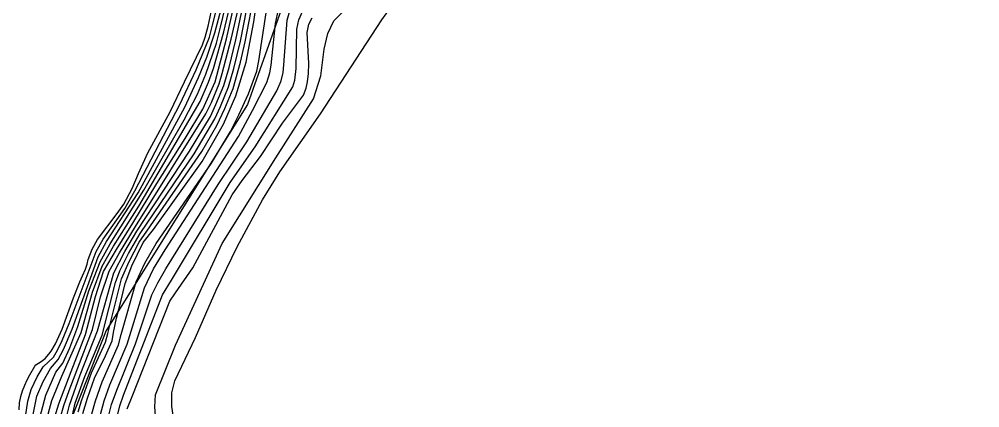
# Model space of a CAD drawing. Header units: metres. Extents: x -2219 to 517, y -3078 to 398.
# Drawn here: x 6.8 to 128.2, y 133 to 182.1 of the extents above; entities that cross this region are included whole.
import ezdxf

# ---------------------------------------------------------------- set-up
doc = ezdxf.new("R2010")
doc.units = ezdxf.units.M
for name, color, linetype in [('TERRAIN_BOUNDARY', 6, 'Continuous'), ('TERRAIN_CONTOUR_1M', 3, 'Continuous'), ('TERRAIN_CONTOUR_5M_SUPPLEMENT', 4, 'Continuous')]:
    doc.layers.add(name, color=color, linetype=linetype)

msp = doc.modelspace()

# ---------------------------------------------------------------- linework, layer by layer
at = {"layer": 'TERRAIN_BOUNDARY'}
msp.add_polyline3d([(135.8, 277.3, 0), (123.72, 274.85, 0), (111.46, 269.04, 0), (95.48, 261.47, 0), (62.18, 232.23, 0), (60.41, 230.67, 0), (54.03, 231.17, 0), (49.63, 225.64, 0), (46.19, 218.43, 0), (50.36, 212.69, 0), (35.65, 171.34, 0), (17.79, 142.75, 0), (10.89, 125.36, 0)], dxfattribs=at)
at = {"layer": 'TERRAIN_CONTOUR_1M'}
for points in [[(26.41, 130.99, 17), (26.09, 133.16, 17), (26.09, 134.91, 17), (26.47, 136.4, 17), (29.06, 141.89, 17), (31.69, 147.87, 17), (34.36, 153.33, 17), (37.56, 159.3, 17), (39.73, 162.82, 17), (44.88, 170.16, 17), (52.65, 182.04, 17), (59.19, 191.16, 17)], [(8.34, 131.09, 2), (9.03, 134.46, 2), (9.81, 136.32, 2), (10.73, 137.97, 2), (11.73, 139.1, 2), (12.38, 140.36, 2), (13.48, 142.93, 2), (16.75, 152.09, 2), (17.83, 154, 2), (21.82, 160.17, 2), (27.71, 171, 2), (29.47, 174.72, 2), (30.52, 177.32, 2), (31.53, 180.37, 2), (34.11, 190.15, 2)], [(7.6, 131.88, 1), (7.86, 133.86, 1), (8.31, 135.3, 1), (9.05, 136.92, 1), (9.83, 138.19, 1), (11.12, 139.42, 1), (11.62, 140.27, 1), (12.23, 141.52, 1), (13.1, 143.65, 1), (16.5, 152.76, 1), (17.4, 154.3, 1), (20.15, 158.18, 1), (21.41, 160.41, 1), (27.09, 171.32, 1), (29.17, 175.72, 1), (30.85, 179.82, 1), (31.22, 181.33, 1), (32.62, 186.92, 1)], [(7.97, 126.34, 3), (10.15, 134.62, 3), (11.42, 137.5, 3), (12.28, 138.65, 3), (13.17, 140.56, 3), (14.21, 143.26, 3), (15.6, 147.78, 3), (17, 151.46, 3), (18.27, 153.71, 3), (22.55, 160.52, 3), (27.62, 169.39, 3), (29.31, 172.65, 3), (30.4, 175.17, 3), (31.73, 179.06, 3), (32.24, 181.1, 3), (33.41, 186.03, 3)], [(9.97, 130.48, 4), (10.93, 133.92, 4), (12.16, 137, 4), (14.61, 142.51, 4), (16.07, 147.61, 4), (17.27, 150.91, 4), (18.71, 153.41, 4), (21.92, 158.48, 4), (29.66, 171.71, 4), (30.73, 174.14, 4), (31.33, 175.87, 4), (32.64, 180.49, 4), (33.9, 185.91, 4)], [(11.73, 130.75, 6), (12.43, 133.28, 6), (13.11, 135.17, 6), (16.04, 142.88, 6), (17.08, 147.01, 6), (18.17, 150.27, 6), (19.45, 152.59, 6), (21.48, 155.93, 6), (30.4, 170.13, 6), (31.08, 171.58, 6), (32.08, 173.95, 6), (32.46, 175.25, 6), (33.58, 179.6, 6), (35.22, 186.64, 6)], [(12.47, 130.66, 7), (13.13, 133.35, 7), (14.5, 137.17, 7), (16.69, 142.72, 7), (18.74, 150.05, 7), (20.15, 152.76, 7), (21.67, 155.32, 7), (28.33, 165.44, 7), (30.96, 169.83, 7), (31.65, 171.32, 7), (32.66, 173.74, 7), (33.32, 176.02, 7), (34.17, 179.48, 7), (35.43, 185.56, 7)], [(13.35, 131.33, 8), (13.88, 133.57, 8), (15.08, 136.96, 8), (17.26, 142.2, 8), (18.94, 148.82, 8), (19.51, 150.3, 8), (20.61, 152.52, 8), (22.08, 155.02, 8), (28.9, 165.09, 8), (31.52, 169.53, 8), (32.23, 171.07, 8), (33.24, 173.54, 8), (33.91, 175.86, 8), (34.75, 179.35, 8), (35.95, 185.4, 8)], [(14.22, 132.5, 9), (14.66, 133.9, 9), (15.94, 137.41, 9), (17.7, 141.3, 9), (17.99, 142.38, 9), (19.73, 149.28, 9), (20.67, 151.47, 9), (21.97, 153.94, 9), (22.93, 155.32, 9), (29.87, 165.4, 9), (31.78, 168.69, 9), (32.8, 170.81, 9), (33.82, 173.34, 9), (34.77, 176.67, 9), (35.34, 179.23, 9), (36.58, 185.59, 9)], [(15.96, 132.26, 11), (16.41, 133.88, 11), (17.27, 136.28, 11), (19.34, 140.96, 11), (19.69, 142.27, 11), (21.59, 148.92, 11), (22.65, 151.29, 11), (24.12, 153.77, 11), (31.08, 163.92, 11), (33.48, 167.91, 11), (34.54, 170.01, 11), (35.77, 172.69, 11), (36.83, 175.54, 11), (37.08, 176.83, 11), (38.11, 183.44, 11)], [(17.05, 132.16, 12), (17.51, 133.9, 12), (18.26, 135.91, 12), (20.42, 141.04, 12), (22.61, 148.16, 12), (23.78, 150.57, 12), (25.23, 152.95, 12), (34.52, 167.27, 12), (36.3, 170.56, 12), (38.08, 174.1, 12), (38.48, 175.33, 12), (38.63, 176.29, 12), (39.19, 181.55, 12), (39.71, 183.94, 12)], [(18.13, 132.06, 13), (18.45, 133.44, 13), (19.12, 135.23, 13), (21.5, 141.07, 13), (23.57, 147.27, 13), (24.31, 148.8, 13), (25.33, 150.57, 13), (31.93, 161.21, 13), (35.57, 166.62, 13), (39.34, 173.06, 13), (39.9, 174.32, 13), (40.14, 175.36, 13), (40.22, 176.34, 13), (40.68, 181.98, 13), (41.01, 183.18, 13)], [(19.26, 132.2, 14), (19.49, 133.27, 14), (19.99, 134.58, 14), (24.92, 147.26, 14), (26.03, 149.14, 14), (33.46, 161.49, 14), (36.61, 165.97, 14), (41.37, 173.54, 14), (41.62, 174.41, 14), (41.79, 175.88, 14), (41.87, 180.86, 14), (42.14, 182.02, 14), (42.58, 183.08, 14)], [(24.02, 131.99, 16), (23.95, 133.13, 16), (24.02, 134.66, 16), (26.55, 140.92, 16), (32.43, 153.75, 16), (39.24, 164.58, 16), (43.98, 172.06, 16), (44.9, 174.96, 16), (45.35, 178.32, 16), (45.81, 180.31, 16), (46.58, 181.91, 16), (47.88, 183.21, 16)]]:
    msp.add_polyline3d(points, dxfattribs=at)
at = {"layer": 'TERRAIN_CONTOUR_5M_SUPPLEMENT'}
for points in [[(10.79, 130.22, 5), (11.81, 133.49, 5), (13.34, 137.57, 5), (15.18, 142.27, 5), (16.41, 147.07, 5), (17.43, 150.24, 5), (19.07, 152.99, 5), (21.13, 156.33, 5), (24.2, 161.33, 5), (27.77, 167.05, 5), (30.02, 170.73, 5), (31.55, 174.2, 5), (32.99, 179.61, 5), (34.42, 186.03, 5)], [(14.81, 132.28, 10), (15.42, 134.21, 10), (16.3, 136.75, 10), (17.68, 139.56, 10), (18.52, 141.48, 10), (18.69, 142.52, 10), (19.07, 144.34, 10), (19.68, 146.61, 10), (20.18, 148.7, 10), (21.01, 150.96, 10), (22.44, 153.89, 10), (23.77, 155.54, 10), (29.9, 164.13, 10), (32.62, 168.84, 10), (34.19, 172.42, 10), (35.46, 176.68, 10), (36.43, 181.76, 10), (36.88, 184.82, 10)], [(6.79, 132.73, 0), (6.84, 133.62, 0), (6.98, 134.43, 0), (7.19, 135.16, 0), (7.49, 135.88, 0), (7.8, 136.55, 0), (8.11, 137.18, 0), (8.74, 138.26, 0), (8.9, 138.42, 0), (9.21, 138.65, 0), (9.55, 138.87, 0), (10.07, 139.25, 0), (10.53, 139.77, 0), (10.82, 140.16, 0), (11.36, 141.09, 0), (12.22, 142.95, 0), (13.66, 146.88, 0), (14.43, 148.93, 0), (14.77, 149.67, 0), (15.18, 150.54, 0), (15.39, 151.15, 0), (15.52, 151.75, 0), (16.02, 153.04, 0), (16.7, 154.26, 0), (19.17, 157.56, 0), (20, 158.73, 0), (21.07, 160.7, 0), (21.86, 162.6, 0), (23.03, 165.22, 0), (25.87, 170.38, 0), (27.68, 174.21, 0), (29.95, 178.87, 0), (30.31, 179.83, 0), (30.66, 181.21, 0), (31.16, 183.59, 0)], [(20.45, 132.89, 15), (21.06, 134.43, 15), (25.84, 146.47, 15), (26.53, 147.52, 15), (28.73, 150.7, 15), (33.69, 159.93, 15), (34.98, 161.71, 15), (37.27, 164.75, 15), (40.07, 168.98, 15), (42.72, 172.49, 15), (43.08, 173.4, 15), (43.25, 174.2, 15), (43.37, 175.24, 15), (43.39, 176.5, 15), (43.19, 180.44, 15), (43.41, 181.46, 15), (43.81, 182.27, 15)]]:
    msp.add_polyline3d(points, dxfattribs=at)

doc.saveas('drawing.dxf')
